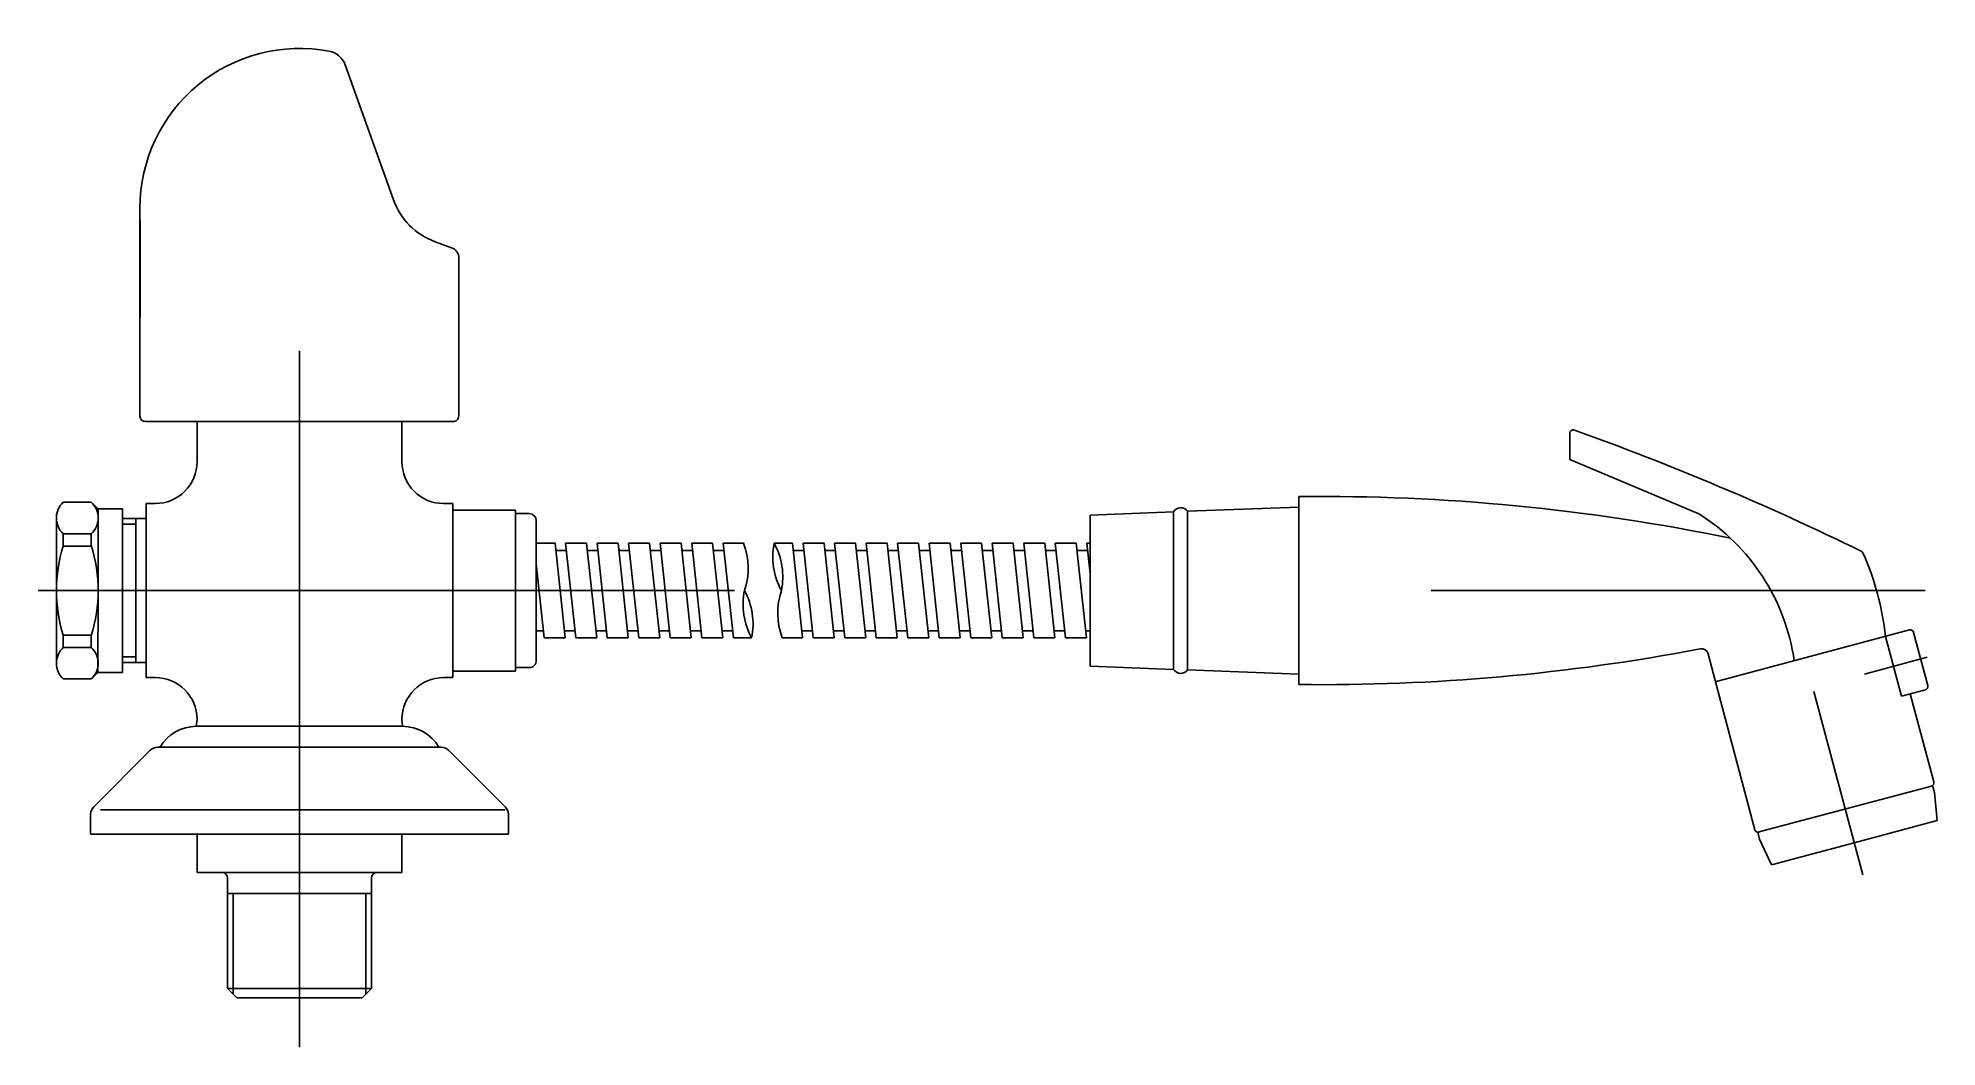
# Model space of a CAD drawing. Extents: x -689.727 to -689.455, y 0.428 to 0.573.
import ezdxf

# ---------------------------------------------------------------- set-up
doc = ezdxf.new("R2010")
doc.units = 0
doc.header["$LTSCALE"] = 0.2
doc.header["$MEASUREMENT"] = 0
doc.linetypes.add('AXES', pattern=[0.54, 0.3, -0.08, 0.08, -0.08])
doc.linetypes.add('CONTINU', pattern=[0])
doc.layers.get('0').update_dxf_attribs({"linetype": 'CONTINUOUS'})
doc.layers.add('DECA_EIXOS', color=5, linetype='AXES')

msp = doc.modelspace()

# ---------------------------------------------------------------- linework, layer by layer
at = {"linetype": 'CONTINU'}
for points in [[(-689.68552, 0.57127, 0.470529), (-689.7127, 0.54877)], [(-689.68325, 0.56933, 0.265707), (-689.68552, 0.57127)], [(-689.67632, 0.54995, 0.223296), (-689.67033, 0.54392)], [(-689.6669, 0.54155, 0.315877), (-689.66796, 0.54306)], [(-689.7127, 0.51887, 0.41419), (-689.71189, 0.51808)], [(-689.66775, 0.51807, 0.422901), (-689.66694, 0.51889)], [(-689.50675, 0.51685, 0.518784), (-689.50741, 0.51638)], [(-689.46556, 0.49946, 0.027969), (-689.50675, 0.51685)], [(-689.7105, 0.50631, 0.414215), (-689.7045, 0.51231)], [(-689.6751, 0.51231, 0.414215), (-689.6691, 0.50631)], [(-689.48435, 0.50132, 0.053815), (-689.5463, 0.50731)], [(-689.72372, 0.50651, 0.434036), (-689.72372, 0.50198)], [(-689.71969, 0.50198, 0.434042), (-689.71969, 0.50651)], [(-689.6558, 0.50386, 0.4138), (-689.6568, 0.50486)], [(-689.5623, 0.5052, 0.537394), (-689.5643, 0.50512)], [(-689.47519, 0.48372, 0.220119), (-689.48891, 0.50485)], [(-689.72372, 0.50021, 0.0762), (-689.7247, 0.49381)], [(-689.7187, 0.49373, 0.075869), (-689.71969, 0.50031)], [(-689.62591, 0.49381, 0.175194), (-689.62604, 0.5006)], [(-689.62164, 0.5006, 0.177305), (-689.62061, 0.49381)], [(-689.62061, 0.49381, 0.177305), (-689.62164, 0.5006)], [(-689.46532, 0.49922, 0.176367), (-689.46556, 0.49946)], [(-689.46211, 0.48722, 0.078097), (-689.46532, 0.49922)], [(-689.7247, 0.49381, 0.07622), (-689.72372, 0.4874)], [(-689.71969, 0.4873, 0.075869), (-689.7187, 0.49388)], [(-689.62591, 0.49381, 0.177304), (-689.62488, 0.48701)], [(-689.62488, 0.48701, 0.177305), (-689.62591, 0.49381)], [(-689.62061, 0.49381, 0.175196), (-689.62048, 0.48701)], [(-689.45805, 0.48779, 0.414229), (-689.45866, 0.48815)], [(-689.72372, 0.48563, 0.434035), (-689.72372, 0.48111)], [(-689.71969, 0.48111, 0.434035), (-689.71969, 0.48563)], [(-689.54631, 0.48031, 0.049978), (-689.4887, 0.48543)], [(-689.48755, 0.4847, 0.39292), (-689.4887, 0.48543)], [(-689.65681, 0.48275, 0.414397), (-689.6558, 0.48375)], [(-689.7045, 0.47531, 0.414208), (-689.7105, 0.48131)], [(-689.6691, 0.48131, 0.41421), (-689.6751, 0.47531)], [(-689.5643, 0.48249, 0.537394), (-689.5623, 0.48241)], [(-689.45636, 0.47955, 0.414204), (-689.456, 0.48016)], [(-689.70461, 0.47431, 0.267943), (-689.7098, 0.47131)], [(-689.6698, 0.47131, 0.267943), (-689.675, 0.47431)], [(-689.71014, 0.47131, 0.19891), (-689.71127, 0.47084)], [(-689.66834, 0.47084, 0.198911), (-689.66947, 0.47131)], [(-689.4555, 0.46573, 0.414223), (-689.45515, 0.46634)], [(-689.71934, 0.46277, 0.198536), (-689.7198, 0.46165)], [(-689.6598, 0.46165, 0.198535), (-689.66027, 0.46277)], [(-689.48084, 0.45945, 0.414232), (-689.48023, 0.4591)], [(-689.70013, 0.45251, 0.414187), (-689.70093, 0.45331)], [(-689.67867, 0.45331, 0.414141), (-689.67947, 0.45251)]]:
    msp.add_lwpolyline(points, format="xyb", dxfattribs=at)
for points in [[(-689.68325, 0.56933), (-689.67632, 0.54995)], [(-689.7127, 0.51887), (-689.7127, 0.54877)], [(-689.7127, 0.51887), (-689.71267, 0.54707)], [(-689.67033, 0.54392), (-689.66796, 0.54306)], [(-689.66694, 0.51889), (-689.66694, 0.54175)], [(-689.66694, 0.51889), (-689.6669, 0.54155)], [(-689.71189, 0.51808), (-689.6898, 0.51807)], [(-689.7045, 0.51231), (-689.7045, 0.51808)], [(-689.6898, 0.51807), (-689.66775, 0.51807)], [(-689.6751, 0.51231), (-689.6751, 0.51807)], [(-689.67478, 0.51807), (-689.66775, 0.51807)], [(-689.50741, 0.51638), (-689.50741, 0.51264)], [(-689.48891, 0.50485), (-689.50741, 0.51264)], [(-689.5463, 0.50731), (-689.54631, 0.48031)], [(-689.7247, 0.48336), (-689.7247, 0.50481)], [(-689.72372, 0.50651), (-689.71969, 0.50651)], [(-689.71969, 0.50651), (-689.7187, 0.50556)], [(-689.7187, 0.50556), (-689.7187, 0.49388)], [(-689.7187, 0.50556), (-689.7152, 0.50556)], [(-689.7152, 0.50414), (-689.7152, 0.50556)], [(-689.7118, 0.50631), (-689.7105, 0.50631)], [(-689.7118, 0.48131), (-689.7118, 0.50631)], [(-689.6691, 0.50631), (-689.6678, 0.50631)], [(-689.6678, 0.50414), (-689.6678, 0.50631)], [(-689.6678, 0.50536), (-689.6588, 0.50536)], [(-689.6678, 0.50536), (-689.6678, 0.48225)], [(-689.6588, 0.50536), (-689.6588, 0.48225)], [(-689.6588, 0.50486), (-689.6568, 0.50486)], [(-689.5643, 0.50512), (-689.5763, 0.50466)], [(-689.5763, 0.50466), (-689.5763, 0.48365)], [(-689.5763, 0.50466), (-689.5763, 0.48295)], [(-689.5643, 0.50512), (-689.5643, 0.50103)], [(-689.5463, 0.50581), (-689.5623, 0.5052)], [(-689.5623, 0.5052), (-689.5623, 0.50296)], [(-689.72372, 0.50198), (-689.71969, 0.50198)], [(-689.72372, 0.50198), (-689.72372, 0.50021)], [(-689.71969, 0.50198), (-689.71969, 0.50031)], [(-689.7152, 0.50414), (-689.7118, 0.50414)], [(-689.7152, 0.48206), (-689.7152, 0.50414)], [(-689.7152, 0.50334), (-689.7133, 0.50334)], [(-689.7133, 0.48348), (-689.7133, 0.50414)], [(-689.6588, 0.48481), (-689.6588, 0.50281)], [(-689.6558, 0.50386), (-689.6558, 0.48375)], [(-689.5623, 0.50296), (-689.5623, 0.48241)], [(-689.72372, 0.50021), (-689.71965, 0.50021)], [(-689.6558, 0.5006), (-689.6531, 0.5006)], [(-689.6531, 0.5006), (-689.65165, 0.48701)], [(-689.65299, 0.49957), (-689.65149, 0.49957)], [(-689.6516, 0.5006), (-689.64858, 0.5006)], [(-689.6516, 0.5006), (-689.65014, 0.48701)], [(-689.64858, 0.5006), (-689.64712, 0.48701)], [(-689.64847, 0.49957), (-689.64696, 0.49957)], [(-689.64707, 0.5006), (-689.64405, 0.5006)], [(-689.64707, 0.5006), (-689.64562, 0.48701)], [(-689.64405, 0.5006), (-689.6426, 0.48701)], [(-689.64394, 0.49957), (-689.64243, 0.49957)], [(-689.64254, 0.5006), (-689.63953, 0.5006)], [(-689.64254, 0.5006), (-689.64109, 0.48701)], [(-689.63953, 0.5006), (-689.63807, 0.48701)], [(-689.63942, 0.49957), (-689.63791, 0.49957)], [(-689.63802, 0.5006), (-689.635, 0.5006)], [(-689.63802, 0.5006), (-689.63656, 0.48701)], [(-689.635, 0.5006), (-689.63355, 0.48701)], [(-689.63489, 0.49957), (-689.63338, 0.49957)], [(-689.63349, 0.5006), (-689.63048, 0.5006)], [(-689.63349, 0.5006), (-689.63204, 0.48701)], [(-689.63048, 0.5006), (-689.62902, 0.48701)], [(-689.63037, 0.49957), (-689.62886, 0.49957)], [(-689.62897, 0.5006), (-689.62604, 0.5006)], [(-689.62897, 0.5006), (-689.62751, 0.48701)], [(-689.61901, 0.5006), (-689.62164, 0.5006)], [(-689.61756, 0.48701), (-689.61901, 0.5006)], [(-689.61739, 0.49957), (-689.6189, 0.49957)], [(-689.61448, 0.5006), (-689.6175, 0.5006)], [(-689.61605, 0.48701), (-689.6175, 0.5006)], [(-689.61303, 0.48701), (-689.61448, 0.5006)], [(-689.61287, 0.49957), (-689.61437, 0.49957)], [(-689.60996, 0.5006), (-689.61298, 0.5006)], [(-689.61152, 0.48701), (-689.61298, 0.5006)], [(-689.6085, 0.48701), (-689.60996, 0.5006)], [(-689.60834, 0.49957), (-689.60985, 0.49957)], [(-689.60543, 0.5006), (-689.60845, 0.5006)], [(-689.607, 0.48701), (-689.60845, 0.5006)], [(-689.60398, 0.48701), (-689.60543, 0.5006)], [(-689.60381, 0.49957), (-689.60532, 0.49957)], [(-689.60091, 0.5006), (-689.60392, 0.5006)], [(-689.60247, 0.48701), (-689.60392, 0.5006)], [(-689.59945, 0.48701), (-689.60091, 0.5006)], [(-689.59929, 0.49957), (-689.6008, 0.49957)], [(-689.59638, 0.5006), (-689.5994, 0.5006)], [(-689.59794, 0.48701), (-689.5994, 0.5006)], [(-689.59493, 0.48701), (-689.59638, 0.5006)], [(-689.59476, 0.49957), (-689.59627, 0.49957)], [(-689.59342, 0.48701), (-689.59487, 0.5006)], [(-689.59186, 0.5006), (-689.59487, 0.5006)], [(-689.5904, 0.48701), (-689.59186, 0.5006)], [(-689.59024, 0.49957), (-689.59175, 0.49957)], [(-689.58889, 0.48701), (-689.59035, 0.5006)], [(-689.58733, 0.5006), (-689.59035, 0.5006)], [(-689.58588, 0.48701), (-689.58733, 0.5006)], [(-689.58571, 0.49957), (-689.58722, 0.49957)], [(-689.5828, 0.5006), (-689.58582, 0.5006)], [(-689.58437, 0.48701), (-689.58582, 0.5006)], [(-689.58135, 0.48701), (-689.5828, 0.5006)], [(-689.58119, 0.49957), (-689.58269, 0.49957)], [(-689.57828, 0.5006), (-689.5813, 0.5006)], [(-689.57984, 0.48701), (-689.5813, 0.5006)], [(-689.57682, 0.48701), (-689.57828, 0.5006)], [(-689.57666, 0.49957), (-689.57817, 0.49957)], [(-689.5763, 0.5006), (-689.57677, 0.5006)], [(-689.5763, 0.49625), (-689.57677, 0.5006)], [(-689.5643, 0.50103), (-689.5643, 0.48249)], [(-689.6558, 0.49765), (-689.65467, 0.48701)], [(-689.71874, 0.48206), (-689.7187, 0.49388)], [(-689.48653, 0.48068), (-689.45866, 0.48815)], [(-689.72372, 0.4874), (-689.71965, 0.4874)], [(-689.72372, 0.48563), (-689.72372, 0.4874)], [(-689.72372, 0.48563), (-689.71969, 0.48563)], [(-689.71969, 0.48563), (-689.71969, 0.4873)], [(-689.6558, 0.48804), (-689.65478, 0.48804)], [(-689.65467, 0.48701), (-689.65165, 0.48701)], [(-689.65176, 0.48804), (-689.65025, 0.48804)], [(-689.65014, 0.48701), (-689.64712, 0.48701)], [(-689.64723, 0.48804), (-689.64573, 0.48804)], [(-689.64562, 0.48701), (-689.6426, 0.48701)], [(-689.64271, 0.48804), (-689.6412, 0.48804)], [(-689.64109, 0.48701), (-689.63807, 0.48701)], [(-689.63818, 0.48804), (-689.63667, 0.48804)], [(-689.63656, 0.48701), (-689.63355, 0.48701)], [(-689.63366, 0.48804), (-689.63215, 0.48804)], [(-689.63204, 0.48701), (-689.62902, 0.48701)], [(-689.62913, 0.48804), (-689.62762, 0.48804)], [(-689.62751, 0.48701), (-689.62488, 0.48701)], [(-689.61756, 0.48701), (-689.62048, 0.48701)], [(-689.61616, 0.48804), (-689.61767, 0.48804)], [(-689.61303, 0.48701), (-689.61605, 0.48701)], [(-689.61163, 0.48804), (-689.61314, 0.48804)], [(-689.6085, 0.48701), (-689.61152, 0.48701)], [(-689.60711, 0.48804), (-689.60861, 0.48804)], [(-689.60398, 0.48701), (-689.607, 0.48701)], [(-689.60258, 0.48804), (-689.60409, 0.48804)], [(-689.59945, 0.48701), (-689.60247, 0.48701)], [(-689.59805, 0.48804), (-689.59956, 0.48804)], [(-689.59493, 0.48701), (-689.59794, 0.48701)], [(-689.59353, 0.48804), (-689.59504, 0.48804)], [(-689.5904, 0.48701), (-689.59342, 0.48701)], [(-689.589, 0.48804), (-689.59051, 0.48804)], [(-689.58588, 0.48701), (-689.58889, 0.48701)], [(-689.58448, 0.48804), (-689.58599, 0.48804)], [(-689.58135, 0.48701), (-689.58437, 0.48701)], [(-689.57995, 0.48804), (-689.58146, 0.48804)], [(-689.57682, 0.48701), (-689.57984, 0.48701)], [(-689.5763, 0.48804), (-689.57693, 0.48804)], [(-689.46211, 0.48722), (-689.45981, 0.47862)], [(-689.45805, 0.48779), (-689.456, 0.48016)], [(-689.7152, 0.48428), (-689.7133, 0.48428)], [(-689.7152, 0.48348), (-689.7118, 0.48348)], [(-689.6678, 0.48131), (-689.6678, 0.48348)], [(-689.6588, 0.48275), (-689.65681, 0.48275)], [(-689.5763, 0.48295), (-689.5643, 0.48249)], [(-689.48755, 0.4847), (-689.48654, 0.48091)], [(-689.72372, 0.48111), (-689.71969, 0.48111)], [(-689.71969, 0.48111), (-689.71874, 0.48206)], [(-689.71874, 0.48206), (-689.7152, 0.48206)], [(-689.7118, 0.48131), (-689.7105, 0.48131)], [(-689.6691, 0.48131), (-689.6678, 0.48131)], [(-689.6678, 0.48225), (-689.6588, 0.48225)], [(-689.5623, 0.48241), (-689.5463, 0.4818)], [(-689.48654, 0.48091), (-689.48084, 0.45945)], [(-689.45981, 0.47862), (-689.45636, 0.47955)], [(-689.45853, 0.47897), (-689.45515, 0.46634)], [(-689.70461, 0.47431), (-689.7045, 0.47531)], [(-689.675, 0.47431), (-689.6751, 0.47531)], [(-689.70461, 0.47431), (-689.675, 0.47431)], [(-689.71934, 0.46277), (-689.71127, 0.47084)], [(-689.71014, 0.47131), (-689.66947, 0.47131)], [(-689.66027, 0.46277), (-689.66834, 0.47084)], [(-689.4555, 0.46573), (-689.48043, 0.45909)], [(-689.45532, 0.46582), (-689.45505, 0.46481)], [(-689.45505, 0.46481), (-689.45469, 0.46077)], [(-689.7198, 0.45881), (-689.7198, 0.46165)], [(-689.71839, 0.46231), (-689.66027, 0.46231)], [(-689.6598, 0.45881), (-689.6598, 0.46165)], [(-689.7198, 0.45881), (-689.6598, 0.45881)], [(-689.7045, 0.45331), (-689.7045, 0.45881)], [(-689.6751, 0.45331), (-689.6751, 0.45881)], [(-689.48043, 0.45909), (-689.48016, 0.45808)], [(-689.48016, 0.45808), (-689.47844, 0.4544)], [(-689.46657, 0.45758), (-689.45469, 0.46077)], [(-689.46657, 0.45758), (-689.47844, 0.4544)], [(-689.7045, 0.45331), (-689.6751, 0.45331)], [(-689.70013, 0.43664), (-689.70013, 0.45251)], [(-689.70013, 0.45031), (-689.68027, 0.45031)], [(-689.69933, 0.43584), (-689.69933, 0.45031)], [(-689.68027, 0.45031), (-689.67947, 0.45031)], [(-689.68027, 0.43584), (-689.68027, 0.45031)], [(-689.67947, 0.43664), (-689.67947, 0.45251)], [(-689.70013, 0.43664), (-689.67947, 0.43664)], [(-689.70013, 0.43664), (-689.6988, 0.43531)], [(-689.6808, 0.43531), (-689.67947, 0.43664)], [(-689.6988, 0.43531), (-689.6808, 0.43531)]]:
    msp.add_lwpolyline(points, dxfattribs=at)
at = {"layer": 'DECA_EIXOS'}
for points in [[(-689.6898, 0.42825), (-689.6898, 0.57318)], [(-689.72734, 0.49381), (-689.45638, 0.49381)], [(-689.4651, 0.48181), (-689.45609, 0.48423)], [(-689.47239, 0.47932), (-689.46534, 0.453)]]:
    msp.add_lwpolyline(points, dxfattribs=at)

doc.saveas('drawing.dxf')
